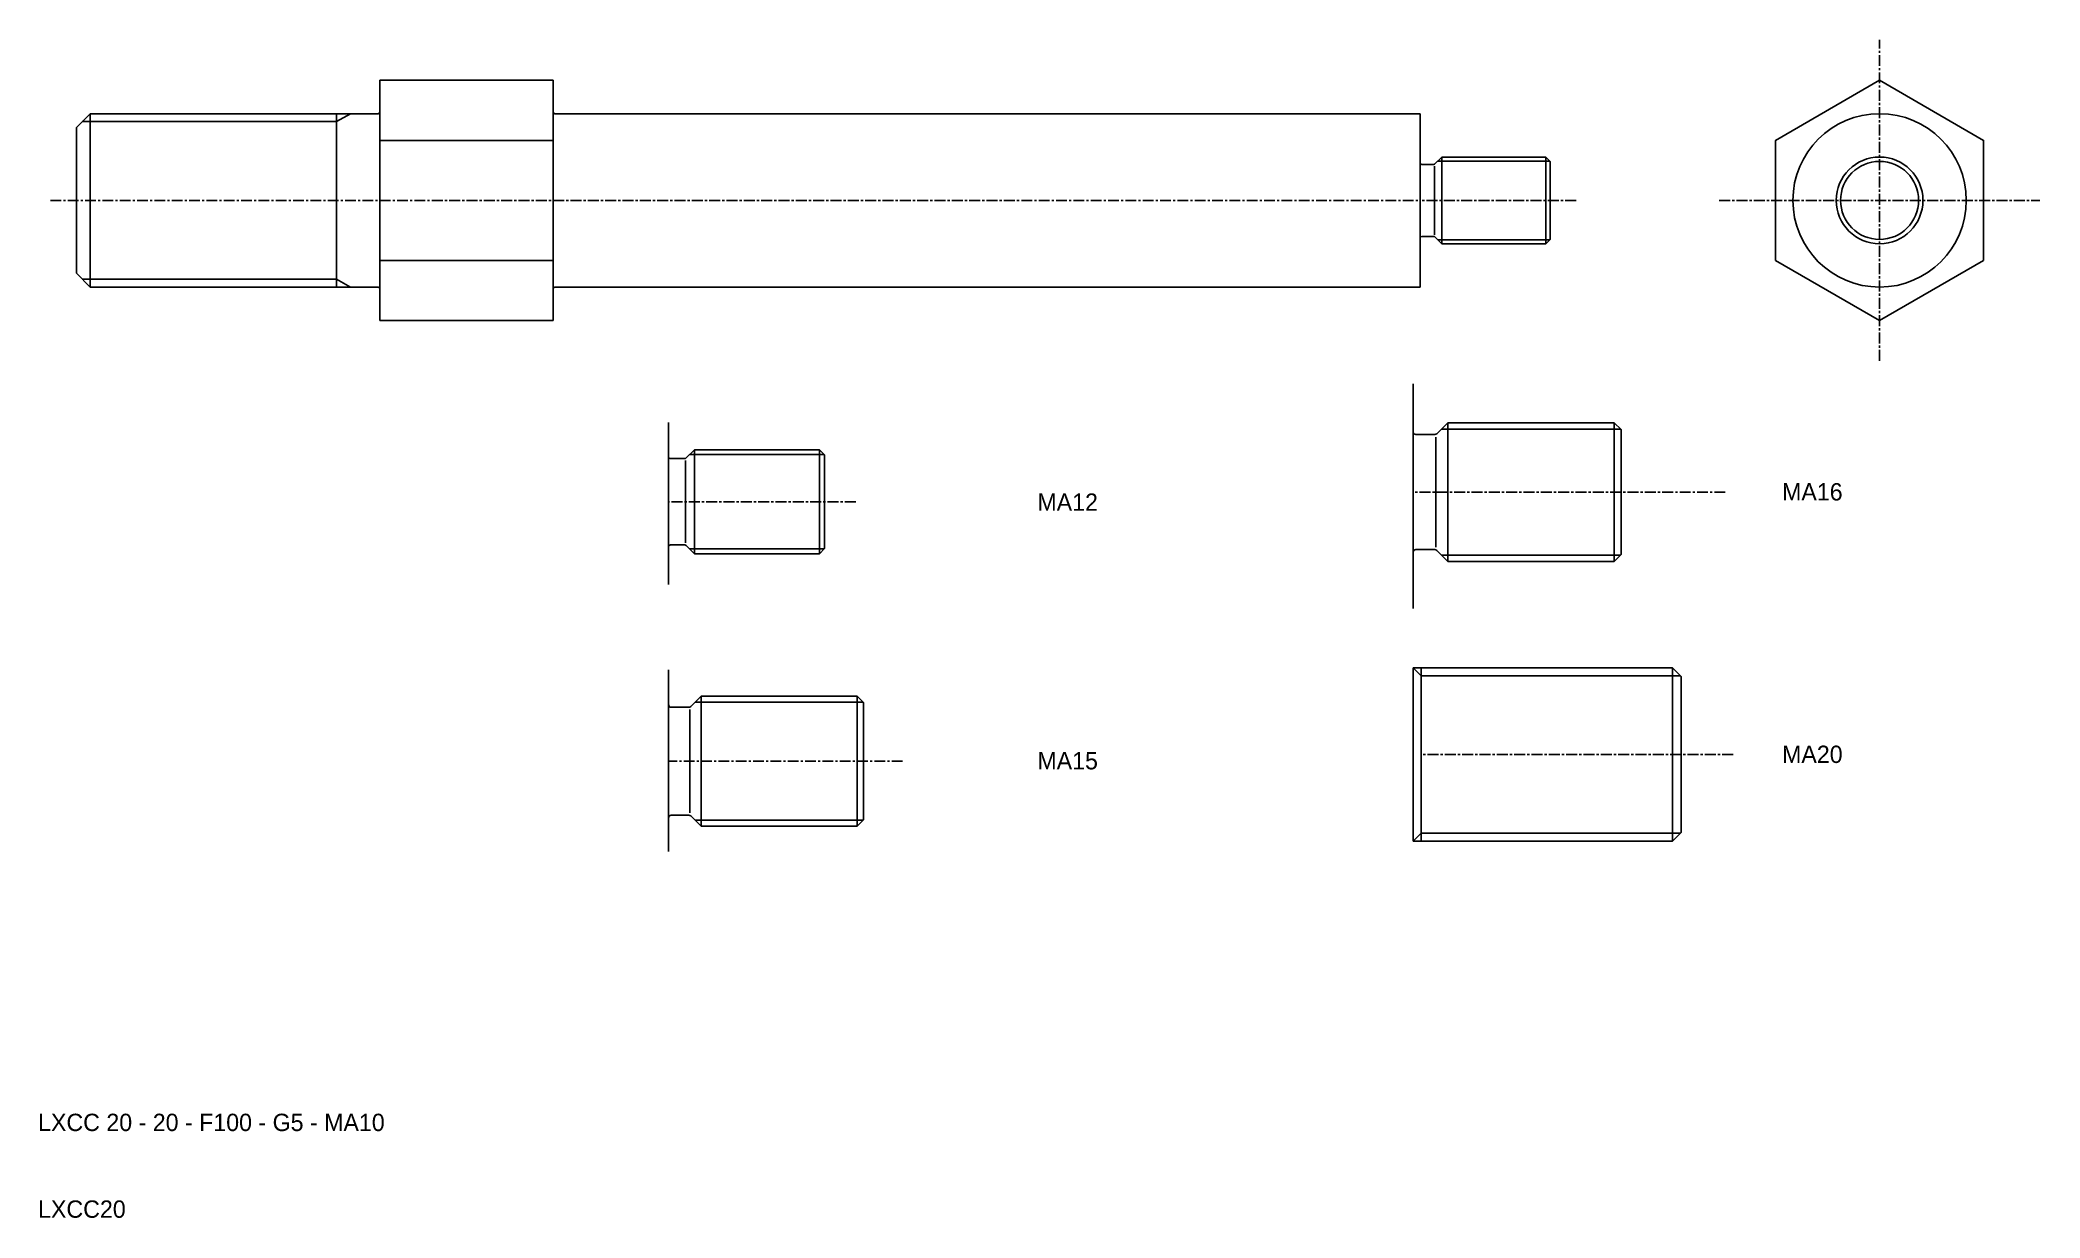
# Model space of a CAD drawing. Extents: x 46 to 276, y -83 to 53.
import ezdxf

# ---------------------------------------------------------------- set-up
doc = ezdxf.new("R2010")
doc.units = 0
doc.linetypes.add('CENTER', pattern=[2, 1.25, -0.25, 0.25, -0.25])
doc.layers.get('0').update_dxf_attribs({"linetype": 'CONTINUOUS'})
doc.layers.add('CENTER', color=1, linetype='CENTER')

msp = doc.modelspace()

# ---------------------------------------------------------------- linework, layer by layer
at = {"color": 7, "linetype": 'CONTINUOUS'}
for p, q in [((84.93, 48.58), (84.93, 20.87)), ((104.93, 48.58), (84.93, 48.58)), ((104.93, 48.58), (104.93, 20.87)), ((49.93, 43.13), (51.53, 44.73)), ((51.53, 44.73), (84.73, 44.73)), ((51.53, 44.73), (51.53, 24.73)), ((79.93, 44.73), (79.93, 24.73)), ((105.13, 44.73), (204.93, 44.73)), ((204.93, 44.73), (204.93, 39.08)), ((49.93, 43.13), (49.93, 26.33)), ((104.93, 41.65), (84.93, 41.65)), ((207.43, 39.73), (206.64, 38.93)), ((219.43, 39.73), (207.43, 39.73)), ((207.43, 29.73), (207.43, 39.73)), ((219.43, 29.73), (219.43, 39.73)), ((219.93, 39.23), (219.43, 39.73)), ((219.93, 30.23), (219.93, 39.23)), ((204.93, 30.38), (204.93, 39.08)), ((206.5, 38.88), (205.13, 38.88)), ((206.58, 38.69), (206.58, 30.76)), ((204.93, 30.38), (204.93, 24.73)), ((206.5, 30.58), (205.13, 30.58)), ((207.43, 29.73), (206.64, 30.52)), ((219.93, 30.23), (219.43, 29.73)), ((104.93, 27.8), (84.93, 27.8)), ((219.43, 29.73), (207.43, 29.73)), ((49.93, 26.33), (51.53, 24.73)), ((51.53, 24.73), (84.73, 24.73)), ((105.13, 24.73), (204.93, 24.73)), ((104.93, 20.87), (84.93, 20.87)), ((204.12, -12.32), (204.12, 13.56)), ((118.23, -9.56), (118.23, 9.12)), ((206.63, 7.73), (204.44, 7.73)), ((206.75, 7.44), (206.75, -5.25)), ((208.12, 9.09), (206.86, 7.82)), ((227.32, 9.09), (208.12, 9.09)), ((208.12, -6.91), (208.12, 9.09)), ((227.32, -6.91), (227.32, 9.09)), ((228.12, 8.29), (227.32, 9.09)), ((228.12, -6.11), (228.12, 8.29)), ((120.11, 4.96), (118.47, 4.96)), ((120.2, 4.74), (120.2, -4.78)), ((121.23, 5.98), (120.28, 5.03)), ((121.23, -6.02), (121.23, 5.98)), ((135.63, 5.98), (121.23, 5.98)), ((136.23, 5.38), (135.63, 5.98)), ((135.63, -6.02), (135.63, 5.98)), ((136.23, -5.42), (136.23, 5.38)), ((120.11, -5), (118.47, -5)), ((121.23, -6.02), (120.28, -5.07)), ((135.63, -6.02), (121.23, -6.02)), ((136.23, -5.42), (135.63, -6.02)), ((206.63, -5.55), (204.44, -5.55)), ((208.12, -6.91), (206.86, -5.64)), ((227.32, -6.91), (208.12, -6.91)), ((228.12, -6.11), (227.32, -6.91)), ((118.23, -40.36), (118.23, -19.39)), ((234.04, -19.18), (204.12, -19.18)), ((204.12, -19.18), (204.12, -39.18)), ((205.04, -39.18), (205.04, -19.18)), ((235.04, -20.18), (234.04, -19.18)), ((234.04, -39.18), (234.04, -19.18)), ((235.04, -38.18), (235.04, -20.18)), ((121.98, -22.44), (120.79, -23.63)), ((121.98, -37.44), (121.98, -22.44)), ((139.98, -22.44), (121.98, -22.44)), ((140.73, -23.19), (139.98, -22.44)), ((139.98, -37.44), (139.98, -22.44)), ((120.58, -23.72), (118.53, -23.72)), ((120.69, -23.99), (120.69, -35.89)), ((140.73, -36.69), (140.73, -23.19)), ((120.58, -36.17), (118.53, -36.17)), ((121.98, -37.44), (120.79, -36.26)), ((140.73, -36.69), (139.98, -37.44)), ((139.98, -37.44), (121.98, -37.44)), ((234.04, -39.18), (204.12, -39.18)), ((235.04, -38.18), (234.04, -39.18))]:
    msp.add_line(p, q, dxfattribs=at)
at = {"color": 3, "linetype": 'CONTINUOUS'}
for p, q in [((79.93, 43.81), (81.53, 44.73)), ((50.61, 43.81), (79.93, 43.81)), ((219.89, 39.27), (206.97, 39.27)), ((219.89, 30.19), (206.97, 30.19)), ((50.61, 25.65), (79.93, 25.65)), ((79.93, 25.65), (81.53, 24.73)), ((228.06, 8.36), (207.39, 8.36)), ((136.18, 5.43), (120.67, 5.43)), ((136.18, -5.47), (120.67, -5.47)), ((228.06, -6.17), (207.39, -6.17)), ((205.04, -20.1), (204.12, -19.18)), ((234.96, -20.1), (205.04, -20.1)), ((140.67, -23.13), (121.29, -23.13)), ((140.67, -36.75), (121.29, -36.75)), ((205.04, -38.26), (204.12, -39.18)), ((234.96, -38.26), (205.04, -38.26))]:
    msp.add_line(p, q, dxfattribs=at)
at = {"color": 7, "linetype": 'CONTINUOUS'}
msp.add_lwpolyline([(245.93, 27.8), (257.93, 20.87), (269.93, 27.8), (269.93, 41.65), (257.93, 48.58), (245.93, 41.65)], close=True, dxfattribs=at)
for radius in [10, 5]:
    msp.add_circle((257.93, 34.73), radius, dxfattribs=at)
at = {"color": 3, "linetype": 'CONTINUOUS'}
msp.add_circle((257.93, 34.73), 4.5, dxfattribs=at)
at = {"color": 7, "linetype": 'CONTINUOUS'}
for centre, radius, start, end in [((84.73, 44.93), 0.2, 270, 0), ((105.13, 44.93), 0.2, 180, 270), ((205.13, 39.08), 0.2, 180, 270), ((206.5, 39.08), 0.2, 270, 315), ((205.13, 30.38), 0.2, 90, 180), ((206.5, 30.38), 0.2, 45, 90), ((84.73, 24.53), 0.2, 0, 90), ((105.13, 24.53), 0.2, 90, 180), ((204.44, 8.05), 0.32, 180, 270), ((206.63, 8.05), 0.32, 270, 315), ((118.47, 5.2), 0.24, 180, 270), ((120.11, 5.2), 0.24, 270, 315), ((118.47, -5.24), 0.24, 90, 180), ((120.11, -5.24), 0.24, 45, 90), ((204.44, -5.87), 0.32, 90, 180), ((206.63, -5.87), 0.32, 45, 90), ((118.53, -23.42), 0.3, 180, 270), ((120.58, -23.42), 0.3, 270, 315), ((118.53, -36.47), 0.3, 90, 180), ((120.58, -36.47), 0.3, 45, 90)]:
    msp.add_arc(centre, radius, start, end, dxfattribs=at)
at = {"layer": 'CENTER', "color": 1, "linetype": 'CENTER'}
for p, q in [((257.93, 16.23), (257.93, 53.23)), ((46.93, 34.73), (84.93, 34.73)), ((84.93, 34.73), (204.93, 34.73)), ((222.93, 34.73), (204.93, 34.73)), ((239.43, 34.73), (276.43, 34.73)), ((240.12, 1.09), (204.12, 1.09)), ((139.83, -0.02), (118.23, -0.02)), ((145.23, -29.94), (118.23, -29.94)), ((241.04, -29.18), (205.04, -29.18))]:
    msp.add_line(p, q, dxfattribs=at)

# ---------------------------------------------------------------- texts
at = {"color": 7, "linetype": 'CONTINUOUS'}
for s, p in [('MA12', (160.78, -1.07)), ('MA16', (246.68, 0.12)), ('MA15', (160.78, -30.89)), ('MA20', (246.68, -30.15)), ('LXCC 20 - 20 - F100 - G5 - MA10', (45.51, -72.6)), ('LXCC20', (45.51, -82.6))]:
    msp.add_text(s, height=2, dxfattribs=at).set_placement(p)

doc.saveas('drawing.dxf')
